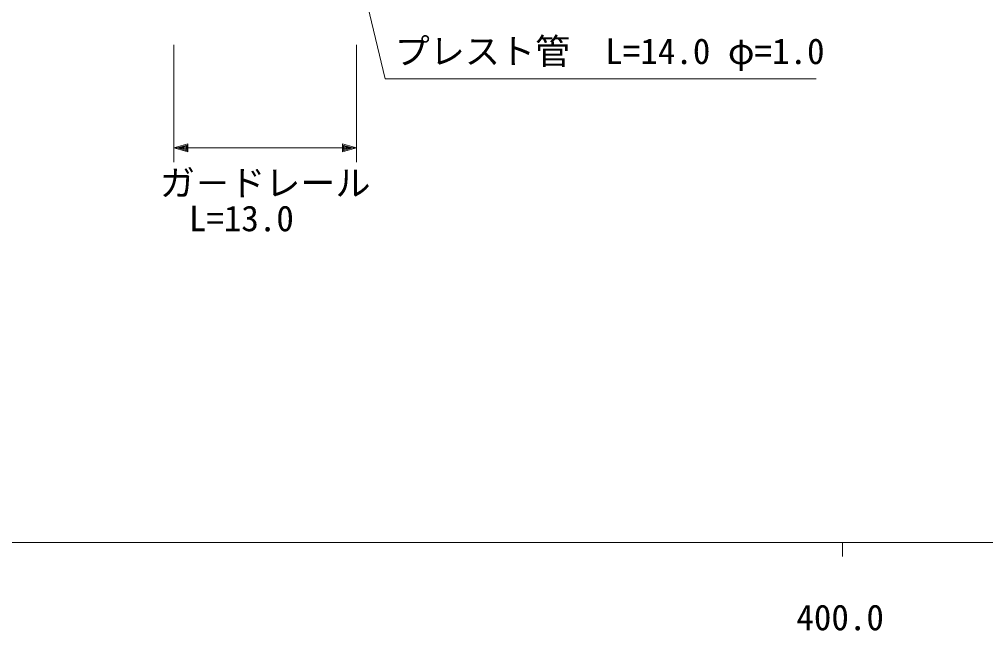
# Model space of a CAD drawing. Units: millimetres, scale not verified. Extents: x 40000 to 680000, y 20000 to 380000.
# Drawn here: x 409392 to 478207, y 198715 to 242287 of the extents above; entities that cross this region are included whole.
import ezdxf
from ezdxf.enums import TextEntityAlignment as Align

# ---------------------------------------------------------------- set-up
doc = ezdxf.new("R2010")
doc.units = ezdxf.units.MM
doc.header["$LTSCALE"] = 1000
doc.layers.add('M-STR-HTXT', color=7, linetype='Continuous', lineweight=13)
doc.layers.add('M-TTL-BAND', color=7, linetype='Continuous', lineweight=13)
doc.styles.add('ＭＳ ゴシック', font='')
doc.styles.get('ＭＳ ゴシック').set_extended_font_data('MS Gothic')

msp = doc.modelspace()

# ---------------------------------------------------------------- linework, layer by layer
at = {"layer": 'M-STR-HTXT'}
for p, q in [((430127, 260258), (435454, 238044)), ((420384, 240471), (420384, 232117)), ((433397, 232117), (433397, 240471)), ((435454, 238044), (466141, 238044)), ((420384, 233122), (421384, 233403)), ((420664, 233122), (421344, 233322)), ((421344, 233322), (421344, 232921)), ((421384, 233403), (421384, 232840)), ((432397, 232840), (432397, 233403)), ((432397, 233403), (433397, 233122)), ((432437, 232921), (432437, 233322)), ((432437, 233322), (433117, 233122)), ((420384, 233122), (433397, 233122)), ((421384, 232840), (420384, 233122)), ((421344, 232921), (420664, 233122)), ((420824, 233122), (421304, 233242)), ((421304, 233001), (420824, 233122)), ((421064, 233122), (421264, 233162)), ((421264, 233081), (421064, 233122)), ((421264, 233162), (421264, 233081)), ((421304, 233242), (421304, 233001)), ((433397, 233122), (432397, 232840)), ((433117, 233122), (432437, 232921)), ((432477, 233001), (432477, 233242)), ((432477, 233242), (432957, 233122)), ((432957, 233122), (432477, 233001)), ((432517, 233081), (432517, 233162)), ((432517, 233162), (432717, 233122)), ((432717, 233122), (432517, 233081))]:
    msp.add_line(p, q, dxfattribs=at)
at = {"layer": 'M-TTL-BAND'}
for p, q in [((40000, 205000), (579000, 205000)), ((468000, 205000), (468000, 204000))]:
    msp.add_line(p, q, dxfattribs=at)

# ---------------------------------------------------------------- texts
at = {"layer": 'M-STR-HTXT', "style": 'ＭＳ ゴシック'}
for s, p in [('プレスト管\u3000L=14.0 φ=1.0', (436120, 238546)), ('ガ－ドレール', (419402, 229158)), ('L=13.0', (421460, 226632))]:
    msp.add_text(s, height=1833, dxfattribs=at).set_placement(p, align=Align.BOTTOM_LEFT)
at = {"layer": 'M-TTL-BAND', "style": 'ＭＳ ゴシック'}
msp.add_text('400.0', height=1833, dxfattribs=at).set_placement((467844, 198195), align=Align.BOTTOM_CENTER)

doc.saveas('drawing.dxf')
